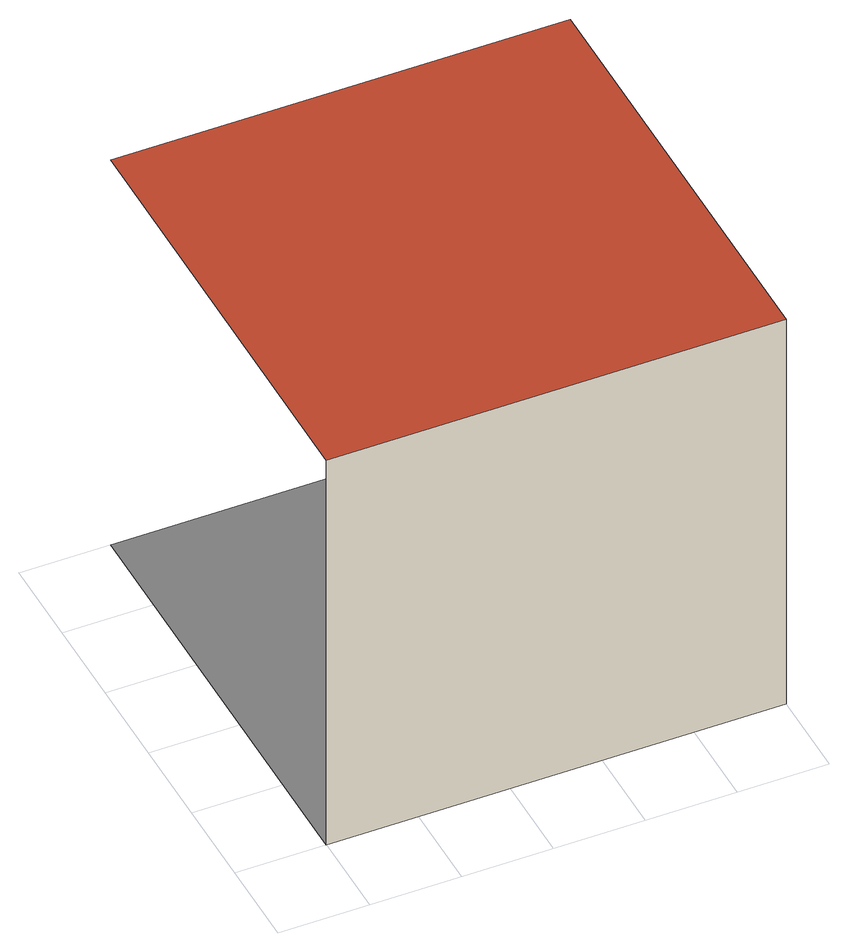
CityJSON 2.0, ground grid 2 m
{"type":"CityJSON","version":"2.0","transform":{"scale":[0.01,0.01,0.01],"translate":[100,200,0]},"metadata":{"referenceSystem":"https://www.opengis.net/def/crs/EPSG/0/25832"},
"CityObjects":{
"building1":{"type":"Building","attributes":{"yearOfConstruction":2020,"measuredHeight":12.5,"storeysAboveGround":3,"function":"1000"},"geometry":[{"type":"MultiSurface","lod":"2","boundaries":[[[0,1,2,3]],[[0,4,5,3]],[[4,6,7,5]]],"semantics":{"surfaces":[{"type":"GroundSurface"},{"type":"WallSurface"},{"type":"RoofSurface"}],"values":[0,1,2]}}]}
},
"vertices":[
[1000,0,0],[1000,1000,0],[0,1000,0],[0,0,0],[1000,0,1000],[0,0,1000],[1000,1000,1000],[0,1000,1000]
]}
